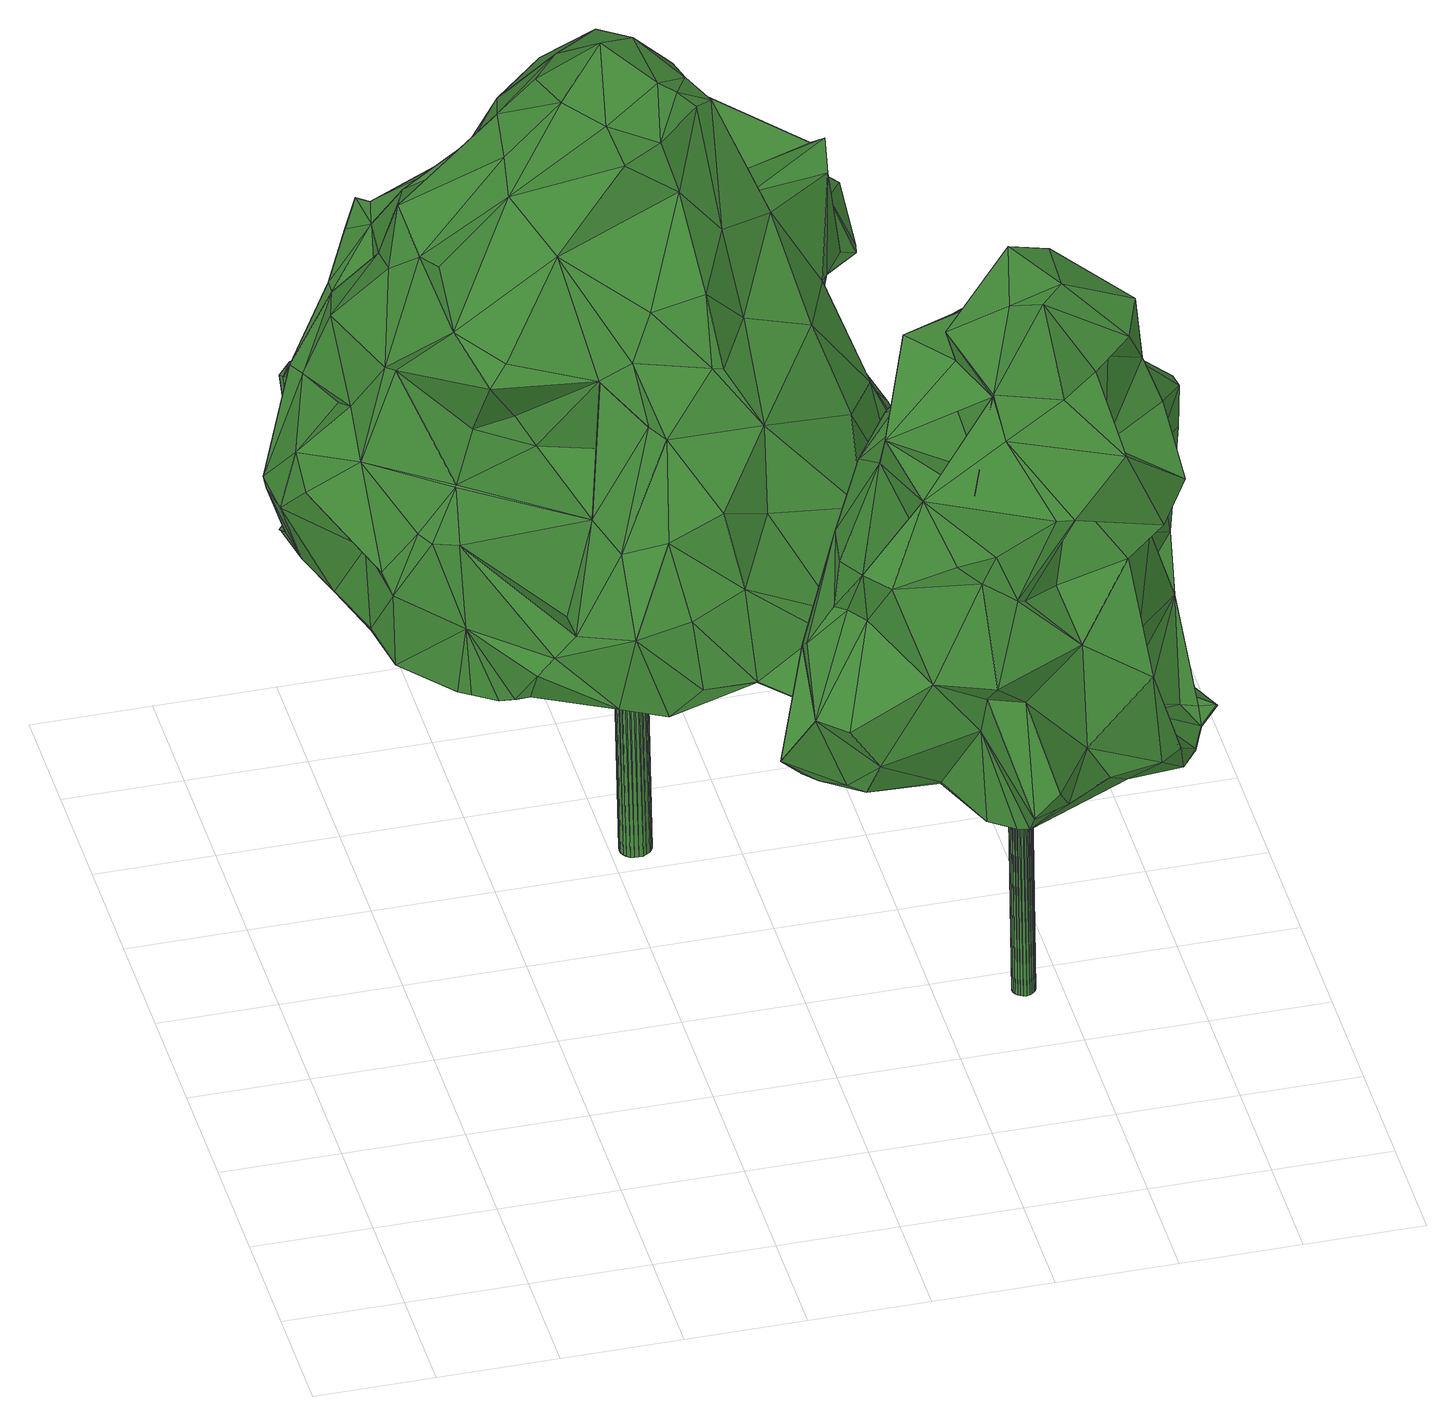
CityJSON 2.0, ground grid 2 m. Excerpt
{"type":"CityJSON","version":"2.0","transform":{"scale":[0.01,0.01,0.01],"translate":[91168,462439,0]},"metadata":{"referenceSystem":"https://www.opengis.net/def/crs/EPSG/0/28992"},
"CityObjects":{
"tree1":{"type":"SolitaryVegetationObject","attributes":{"gtid":50,"crown_width_m":9.95,"crown_median_z":7.98,"trunk_H_m":7.81,"trunk_DBH_m":0.528,"trunk_radius_m":0.264,"trunk_base_height_m":0.17,"original_gtid":"50"},"geometry":[{"type":"Solid","lod":"3","boundaries":[[[[0,1,2]],[[3,4,5]],[[6,7,8]],[[7,9,10]],[[11,12,13]],[[14,15,16]],[[14,16,17]],[[18,19,20]],[[21,22,23]],[[21,24,22]],[[25,26,27]],[[28,29,21]],[[30,31,32]],[[33,34,35]],[[36,37,38]],[[39,40,41]],[[41,42,43]],[[44,45,46]],[[47,48,31]],[[47,31,49]],[[50,51,52]],[[53,50,52]],[[47,54,55]],[[56,57,58]],[[59,60,50]],[[36,61,62]],[[63,57,64]],[[56,64,57]],[[49,31,30]],[[65,49,30]],[[41,40,66]],[[67,68,69]],[[67,70,68]],[[15,14,71]],[[72,73,74]],[[75,76,77]],[[74,78,72]],[[79,80,67]],[[81,5,63]],[[81,63,82]],[[83,75,77]],[[84,85,86]],[[87,88,89]],[[90,91,92]],[[93,94,95]],[[27,96,25]],[[97,36,98]],[[99,100,101]],[[20,19,102]],[[25,18,103]],[[104,29,88]],[[87,104,88]],[[36,39,61]],[[105,61,39]],[[38,39,36]],[[96,27,106]],[[39,38,40]],[[107,74,73]],[[108,109,110]],[[97,37,36]],[[111,112,24]],[[6,113,114]],[[115,116,117]],[[37,118,38]],[[119,120,121]],[[122,83,123]],[[124,125,126]],[[127,105,128]],[[129,130,131]],[[58,132,133]],[[120,113,121]],[[32,28,30]],[[134,135,62]],[[134,62,61]],[[79,67,69]],[[127,136,105]],[[86,112,111]],[[137,138,136]],[[139,68,111]],[[6,114,140]],[[107,26,141]],[[142,143,144]],[[145,146,147]],[[100,141,148]],[[35,149,33]],[[35,150,149]],[[58,57,63]],[[2,23,151]],[[152,153,148]],[[24,139,111]],[[154,155,46]],[[156,66,40]],[[157,11,158]],[[159,68,70]],[[160,3,161]],[[81,161,3]],[[162,163,164]],[[106,73,165]],[[79,166,80]],[[6,167,7]],[[168,169,96]],[[125,170,110]],[[86,171,84]],[[116,115,76]],[[143,54,131]],[[140,125,172]],[[140,172,117]],[[139,79,69]],[[173,149,174]],[[175,176,177]],[[133,53,178]],[[52,178,53]],[[179,157,158]],[[54,143,55]],[[40,118,180]],[[146,89,32]],[[89,146,145]],[[20,181,153]],[[182,183,165]],[[86,111,159]],[[84,184,162]],[[84,185,184]],[[186,187,95]],[[187,188,95]],[[189,19,190]],[[18,190,19]],[[42,18,25]],[[153,100,148]],[[31,48,191]],[[31,191,146]],[[192,193,194]],[[195,76,196]],[[190,16,197]],[[80,198,199]],[[200,201,202]],[[130,203,204]],[[20,152,103]],[[27,26,107]],[[61,205,134]],[[206,207,208]],[[204,208,207]],[[181,20,201]],[[20,103,18]],[[103,152,148]],[[5,4,207]],[[209,210,154]],[[209,154,46]],[[147,191,48]],[[148,26,103]],[[25,103,26]],[[211,212,213]],[[211,213,60]],[[50,60,213]],[[108,134,109]],[[67,214,70]],[[97,215,44]],[[98,215,97]],[[216,217,122]],[[120,90,92]],[[101,149,173]],[[159,111,68]],[[170,10,110]],[[101,173,99]],[[86,85,112]],[[43,128,41]],[[39,41,128]],[[218,219,167]],[[142,55,143]],[[139,104,79]],[[158,220,179]],[[176,221,222]],[[223,221,176]],[[105,136,138]],[[224,185,225]],[[178,73,226]],[[116,227,228]],[[229,114,230]],[[230,91,231]],[[54,47,49]],[[131,54,49]],[[142,48,55]],[[142,147,48]],[[82,63,64]],[[24,104,139]],[[29,104,24]],[[78,99,232]],[[109,126,110]],[[84,162,85]],[[105,205,61]],[[205,138,233]],[[138,205,105]],[[76,234,235]],[[117,172,211]],[[106,165,183]],[[83,77,236]],[[114,237,140]],[[167,6,238]],[[151,22,85]],[[238,6,140]],[[134,205,126]],[[118,37,155]],[[76,115,234]],[[73,106,107]],[[5,207,206]],[[74,141,78]],[[125,212,172]],[[125,110,126]],[[107,106,27]],[[159,70,86]],[[171,86,70]],[[239,231,240]],[[241,240,231]],[[98,242,215]],[[163,209,164]],[[13,12,243]],[[156,40,180]],[[186,235,208]],[[72,226,73]],[[118,40,38]],[[18,42,17]],[[142,144,244]],[[245,144,130]],[[29,28,32]],[[168,246,169]],[[0,2,223]],[[173,81,82]],[[110,10,108]],[[247,79,104]],[[209,248,180]],[[219,242,135]],[[218,242,219]],[[195,121,236]],[[249,51,250]],[[249,127,251]],[[52,51,249]],[[223,252,0]],[[42,253,17]],[[190,18,17]],[[186,208,187]],[[215,221,44]],[[7,167,9]],[[180,254,156]],[[168,96,127]],[[133,211,53]],[[100,78,141]],[[128,43,246]],[[211,115,117]],[[255,231,239]],[[178,56,133]],[[226,56,178]],[[168,127,128]],[[129,203,130]],[[256,257,258]],[[259,177,238]],[[8,7,10]],[[92,230,260]],[[2,21,23]],[[23,22,151]],[[244,245,261]],[[50,250,51]],[[178,52,165]],[[134,126,109]],[[168,128,246]],[[241,129,240]],[[83,217,75]],[[262,192,255]],[[50,213,263]],[[212,263,213]],[[157,244,11]],[[56,58,133]],[[81,3,5]],[[166,34,80]],[[47,55,48]],[[152,20,153]],[[201,200,181]],[[264,12,160]],[[25,169,42]],[[43,42,169]],[[262,265,0]],[[194,193,259]],[[118,210,180]],[[209,180,210]],[[241,188,129]],[[93,188,241]],[[177,266,238]],[[215,267,266]],[[238,266,167]],[[167,266,267]],[[177,222,266]],[[140,259,238]],[[245,244,144]],[[126,205,268]],[[239,49,269]],[[239,269,255]],[[178,165,73]],[[100,99,78]],[[247,220,166]],[[166,220,34]],[[270,271,272]],[[170,8,10]],[[124,212,125]],[[209,46,45]],[[209,45,164]],[[211,172,212]],[[17,253,14]],[[3,12,4]],[[162,224,163]],[[184,224,162]],[[247,166,79]],[[236,113,123]],[[92,113,120]],[[195,236,77]],[[145,147,142]],[[89,142,179]],[[89,145,142]],[[157,179,142]],[[157,142,244]],[[74,107,141]],[[101,153,181]],[[201,20,102]],[[130,207,4]],[[204,207,130]],[[108,10,9]],[[187,203,188]],[[203,129,188]],[[226,64,56]],[[253,156,254]],[[58,234,132]],[[205,233,268]],[[133,132,211]],[[92,91,230]],[[273,250,50]],[[97,155,37]],[[253,42,66]],[[253,66,156]],[[41,66,42]],[[69,68,139]],[[115,211,132]],[[115,132,234]],[[215,242,218]],[[12,245,4]],[[261,245,12]],[[11,34,158]],[[13,34,11]],[[35,34,13]],[[208,204,187]],[[235,234,274]],[[235,274,208]],[[106,183,96]],[[222,177,176]],[[247,179,220]],[[254,14,253]],[[76,227,116]],[[59,257,60]],[[131,144,143]],[[76,275,227]],[[192,175,193]],[[71,197,15]],[[271,197,71]],[[153,101,100]],[[204,203,187]],[[196,235,276]],[[76,235,196]],[[189,201,102]],[[26,148,141]],[[270,197,271]],[[65,269,49]],[[229,277,216]],[[244,261,12]],[[116,278,117]],[[140,117,278]],[[278,259,140]],[[208,274,206]],[[234,58,274]],[[206,274,58]],[[163,224,254]],[[11,244,12]],[[150,160,161]],[[160,12,3]],[[276,235,186]],[[264,243,12]],[[264,160,243]],[[169,25,96]],[[44,155,97]],[[46,155,44]],[[78,232,72]],[[108,219,134]],[[135,134,219]],[[138,273,233]],[[163,248,209]],[[123,83,236]],[[137,136,249]],[[279,200,149]],[[149,200,33]],[[98,135,242]],[[101,181,200]],[[137,249,250]],[[249,136,127]],[[223,151,164]],[[151,223,2]],[[67,280,272]],[[85,162,151]],[[24,21,29]],[[164,151,162]],[[173,174,161]],[[161,174,150]],[[281,258,59]],[[189,102,19]],[[279,101,200]],[[279,149,101]],[[58,63,5]],[[164,45,223]],[[221,223,45]],[[81,173,161]],[[118,155,210]],[[154,210,155]],[[231,93,241]],[[282,283,270]],[[284,282,270]],[[250,273,137]],[[137,273,138]],[[268,273,126]],[[233,273,268]],[[129,131,240]],[[182,165,52]],[[49,240,131]],[[239,240,49]],[[93,276,94]],[[231,285,93]],[[276,186,94]],[[95,94,186]],[[76,195,77]],[[212,124,263]],[[119,121,195]],[[224,225,254]],[[14,254,225]],[[70,286,171]],[[71,185,271]],[[215,218,267]],[[167,267,218]],[[30,28,287]],[[30,287,65]],[[128,105,288]],[[265,65,287]],[[226,72,232]],[[226,232,64]],[[64,232,82]],[[82,232,173]],[[99,173,232]],[[59,258,257]],[[44,221,45]],[[285,276,93]],[[285,196,276]],[[216,122,229]],[[114,260,230]],[[278,194,259]],[[262,175,192]],[[114,113,260]],[[92,260,113]],[[146,191,147]],[[289,290,8]],[[150,174,149]],[[150,35,291]],[[13,291,35]],[[266,222,221]],[[266,221,215]],[[175,252,176]],[[262,252,175]],[[58,5,206]],[[262,0,252]],[[176,252,223]],[[169,246,43]],[[158,34,220]],[[131,130,144]],[[255,265,262]],[[65,265,255]],[[65,255,269]],[[70,292,286]],[[256,293,257]],[[6,123,113]],[[17,16,190]],[[197,16,15]],[[53,60,257]],[[93,95,188]],[[245,130,4]],[[140,294,125]],[[211,60,53]],[[189,282,201]],[[34,33,198]],[[34,198,80]],[[194,228,275]],[[185,295,271]],[[296,116,228]],[[296,228,194]],[[185,224,184]],[[71,14,225]],[[71,225,185]],[[116,296,278]],[[194,278,296]],[[229,122,114]],[[122,123,114]],[[122,217,83]],[[292,272,286]],[[84,171,297]],[[295,84,297]],[[67,292,214]],[[292,67,272]],[[282,284,202]],[[282,202,201]],[[33,200,202]],[[254,180,248]],[[254,248,163]],[[287,28,1]],[[177,259,193]],[[177,193,175]],[[96,251,127]],[[189,197,282]],[[283,197,270]],[[170,289,8]],[[294,140,237]],[[294,237,290]],[[112,22,24]],[[112,85,22]],[[214,292,70]],[[33,202,284]],[[280,80,199]],[[80,280,67]],[[76,75,275]],[[270,280,284]],[[272,280,270]],[[290,289,294]],[[255,277,231]],[[285,119,196]],[[196,119,195]],[[120,119,90]],[[285,90,119]],[[291,243,298]],[[236,121,113]],[[183,182,251]],[[183,251,96]],[[291,13,243]],[[189,190,197]],[[282,197,283]],[[6,237,123]],[[290,237,6]],[[287,1,265]],[[265,1,0]],[[21,2,1]],[[21,1,28]],[[32,31,146]],[[52,249,251]],[[52,251,182]],[[281,256,258]],[[299,59,50]],[[299,281,59]],[[6,8,290]],[[123,237,114]],[[299,293,281]],[[257,293,53]],[[50,53,293]],[[299,50,293]],[[281,293,256]],[[170,294,289]],[[125,294,170]],[[273,263,126]],[[126,263,124]],[[275,277,194]],[[273,50,263]],[[192,277,255]],[[230,277,229]],[[75,216,277]],[[75,277,275]],[[192,194,277]],[[230,231,277]],[[275,228,227]],[[271,295,272]],[[286,272,295]],[[295,185,84]],[[295,297,286]],[[171,286,297]],[[284,198,33]],[[280,198,284]],[[280,199,198]],[[160,298,243]],[[150,298,160]],[[291,298,150]],[[219,9,167]],[[108,9,219]],[[247,87,179]],[[89,179,87]],[[247,104,87]],[[29,32,88]],[[89,88,32]],[[98,36,62]],[[98,62,135]],[[39,288,105]],[[128,288,39]],[[285,231,91]],[[90,285,91]],[[75,217,216]],[[300,301,302]],[[300,302,303]],[[303,302,304]],[[303,304,305]],[[302,301,306]],[[302,306,304]],[[304,306,307]],[[304,307,305]],[[306,301,308]],[[306,308,307]],[[307,308,309]],[[307,309,305]],[[308,301,310]],[[308,310,309]],[[309,310,311]],[[309,311,305]],[[310,301,312]],[[310,312,311]],[[311,312,313]],[[311,313,305]],[[312,301,314]],[[312,314,313]],[[313,314,315]],[[313,315,305]],[[314,301,316]],[[314,316,315]],[[315,316,317]],[[315,317,305]],[[316,301,318]],[[316,318,317]],[[317,318,319]],[[317,319,305]],[[318,301,320]],[[318,320,319]],[[319,320,321]],[[319,321,305]],[[320,301,322]],[[320,322,321]],[[321,322,323]],[[321,323,305]],[[322,301,324]],[[322,324,323]],[[323,324,325]],[[323,325,305]],[[324,301,326]],[[324,326,325]],[[325,326,327]],[[325,327,305]],[[326,301,328]],[[326,328,327]],[[327,328,329]],[[327,329,305]],[[328,301,330]],[[328,330,329]],[[329,330,331]],[[329,331,305]],[[330,301,332]],[[330,332,331]],[[331,332,333]],[[331,333,305]],[[332,301,334]],[[332,334,333]],[[333,334,335]],[[333,335,305]],[[334,301,336]],[[334,336,335]],[[335,336,337]],[[335,337,305]],[[336,301,338]],[[336,338,337]],[[337,338,339]],[[337,339,305]],[[338,301,340]],[[338,340,339]],[[339,340,341]],[[339,341,305]],[[340,301,342]],[[340,342,341]],[[341,342,343]],[[341,343,305]],[[342,301,344]],[[342,344,343]],[[343,344,345]],[[343,345,305]],[[344,301,346]],[[344,346,345]],[[345,346,347]],[[345,347,305]],[[346,301,348]],[[346,348,347]],[[347,348,349]],[[347,349,305]],[[348,301,300]],[[348,300,349]],[[349,300,303]],[[349,303,305]]]]}]},
"tree2":{"type":"SolitaryVegetationObject","attributes":{"gtid":51,"crown_width_m":7.32,"crown_median_z":8.02,"trunk_H_m":7.89,"trunk_DBH_m":0.379,"trunk_radius_m":0.189,"trunk_base_height_m":0.13,"original_gtid":"51"},"geometry":[{"type":"Solid","lod":"3","boundaries":[[[[350,351,352]],[[350,352,353]],[[354,355,356]],[[357,358,359]],[[360,361,362]],[[363,364,365]],[[363,366,364]],[[367,368,369]],[[367,369,370]],[[371,372,373]],[[374,375,376]],[[377,378,379]],[[380,381,382]],[[383,384,385]],[[386,387,384]],[[362,388,360]],[[389,390,391]],[[389,391,392]],[[393,394,395]],[[396,397,378]],[[398,399,400]],[[401,402,403]],[[403,404,401]],[[373,405,406]],[[407,408,409]],[[410,382,411]],[[412,376,413]],[[350,414,415]],[[385,416,383]],[[379,397,417]],[[374,418,419]],[[354,356,420]],[[421,383,416]],[[374,422,423]],[[374,423,424]],[[425,388,426]],[[427,428,429]],[[414,430,431]],[[414,431,432]],[[378,397,379]],[[377,379,433]],[[367,434,435]],[[436,381,437]],[[355,438,373]],[[439,440,441]],[[442,443,444]],[[445,399,398]],[[403,446,447]],[[448,446,403]],[[364,423,365]],[[415,449,350]],[[432,449,415]],[[416,365,421]],[[434,450,451]],[[385,384,452]],[[453,454,455]],[[408,454,453]],[[408,453,456]],[[453,455,457]],[[454,458,350]],[[370,365,459]],[[451,426,434]],[[365,370,460]],[[461,462,463]],[[404,464,401]],[[404,447,464]],[[465,356,466]],[[467,468,469]],[[465,420,356]],[[470,449,471]],[[425,472,473]],[[474,475,476]],[[474,476,393]],[[385,444,477]],[[424,478,479]],[[461,463,480]],[[481,411,382]],[[412,482,483]],[[484,482,412]],[[485,404,403]],[[486,487,398]],[[477,488,489]],[[373,406,371]],[[355,372,490]],[[491,362,361]],[[353,414,350]],[[492,493,494]],[[492,494,495]],[[496,497,498]],[[422,419,459]],[[407,409,499]],[[484,412,500]],[[446,501,497]],[[456,502,409]],[[425,473,388]],[[503,504,481]],[[505,494,493]],[[481,504,411]],[[484,505,493]],[[506,456,504]],[[429,473,472]],[[429,497,496]],[[473,429,496]],[[400,394,398]],[[355,490,466]],[[507,506,390]],[[375,358,413]],[[375,413,376]],[[507,508,502]],[[509,510,490]],[[406,461,371]],[[511,392,393]],[[512,387,513]],[[514,391,436]],[[400,399,395]],[[503,506,504]],[[461,480,371]],[[357,515,516]],[[357,516,517]],[[376,483,518]],[[483,482,484]],[[376,412,483]],[[492,418,376]],[[500,412,358]],[[440,507,441]],[[426,451,425]],[[519,425,451]],[[505,500,520]],[[505,484,500]],[[483,484,493]],[[483,493,492]],[[521,459,522]],[[521,370,459]],[[357,520,500]],[[376,418,374]],[[523,503,481]],[[393,476,394]],[[511,524,525]],[[395,525,524]],[[390,503,523]],[[506,503,390]],[[382,381,436]],[[382,436,481]],[[526,437,472]],[[471,527,528]],[[403,528,527]],[[459,423,422]],[[529,430,414]],[[487,530,398]],[[531,351,350]],[[532,440,533]],[[468,533,440]],[[439,525,395]],[[359,475,357]],[[474,393,392]],[[534,442,444]],[[534,444,385]],[[477,416,385]],[[400,395,394]],[[452,384,527]],[[439,441,525]],[[511,525,441]],[[364,535,536]],[[445,440,439]],[[395,524,393]],[[458,407,531]],[[454,449,455]],[[454,350,449]],[[369,537,460]],[[489,488,377]],[[532,533,507]],[[369,460,370]],[[519,451,538]],[[386,513,387]],[[445,462,461]],[[378,488,443]],[[479,466,510]],[[478,466,479]],[[435,368,367]],[[358,462,487]],[[463,462,358]],[[497,501,498]],[[448,498,501]],[[463,358,375]],[[458,408,407]],[[356,355,466]],[[429,472,427]],[[504,456,411]],[[407,351,531]],[[465,417,420]],[[529,414,420]],[[407,539,540]],[[468,405,469]],[[350,458,531]],[[454,408,458]],[[456,409,408]],[[500,358,357]],[[541,542,455]],[[471,402,470]],[[403,402,471]],[[403,471,528]],[[430,442,534]],[[477,444,488]],[[543,425,516]],[[544,371,480]],[[544,372,371]],[[406,440,445]],[[529,420,545]],[[536,535,546]],[[547,548,380]],[[532,507,440]],[[477,489,416]],[[415,414,432]],[[412,413,358]],[[370,521,367]],[[495,367,521]],[[448,403,527]],[[478,549,550]],[[419,522,459]],[[393,524,511]],[[431,534,452]],[[424,423,478]],[[478,423,551]],[[378,377,488]],[[378,443,396]],[[481,436,523]],[[527,384,387]],[[527,387,448]],[[453,457,456]],[[420,414,354]],[[354,414,353]],[[514,515,474]],[[499,539,407]],[[499,552,539]],[[498,387,512]],[[498,448,387]],[[519,517,425]],[[515,526,516]],[[417,397,545]],[[417,545,420]],[[468,440,553]],[[471,449,554]],[[539,552,555]],[[543,516,526]],[[360,556,361]],[[543,472,425]],[[526,472,543]],[[363,557,366]],[[465,536,417]],[[546,417,536]],[[450,538,451]],[[467,469,552]],[[499,467,552]],[[437,526,558]],[[379,417,546]],[[433,379,546]],[[367,494,434]],[[367,495,494]],[[435,434,362]],[[430,534,431]],[[514,558,515]],[[520,538,505]],[[443,488,444]],[[373,372,355]],[[388,362,434]],[[388,434,426]],[[353,559,354]],[[521,522,492]],[[521,492,495]],[[361,560,491]],[[351,407,540]],[[550,549,536]],[[465,466,550]],[[465,550,536]],[[542,561,410]],[[433,489,377]],[[436,437,558]],[[456,562,411]],[[457,411,562]],[[457,562,456]],[[443,442,430]],[[436,390,523]],[[471,554,527]],[[452,527,554]],[[452,554,431]],[[432,431,554]],[[432,554,449]],[[463,374,480]],[[434,494,450]],[[529,396,430]],[[515,475,474]],[[357,475,515]],[[553,406,405]],[[474,391,514]],[[396,443,430]],[[441,507,389]],[[390,389,507]],[[358,486,359]],[[520,519,538]],[[486,358,487]],[[450,505,538]],[[436,391,390]],[[368,563,369]],[[537,369,563]],[[445,461,406]],[[401,548,547]],[[424,480,374]],[[463,375,374]],[[449,564,455]],[[470,564,449]],[[464,427,565]],[[464,565,380]],[[459,566,423]],[[365,566,459]],[[433,557,489]],[[535,557,433]],[[398,567,486]],[[509,490,372]],[[447,428,464]],[[497,428,447]],[[410,411,457]],[[568,373,438]],[[466,490,510]],[[565,427,472]],[[565,472,381]],[[437,381,472]],[[401,547,402]],[[517,519,520]],[[517,520,357]],[[555,405,373]],[[423,569,551]],[[410,561,547]],[[402,547,561]],[[410,547,382]],[[380,382,547]],[[455,410,457]],[[410,455,542]],[[512,368,570]],[[374,419,422]],[[435,570,368]],[[435,362,570]],[[491,570,362]],[[560,512,570]],[[560,570,491]],[[560,498,512]],[[497,429,428]],[[571,512,513]],[[418,522,419]],[[492,522,418]],[[365,537,421]],[[460,537,365]],[[512,571,563]],[[386,384,383]],[[468,467,533]],[[571,513,386]],[[571,386,383]],[[396,545,397]],[[396,529,545]],[[558,514,436]],[[515,558,526]],[[376,518,492]],[[492,518,483]],[[392,391,474]],[[365,423,566]],[[555,552,469]],[[351,540,352]],[[560,556,496]],[[560,496,498]],[[416,557,365]],[[448,501,446]],[[388,473,556]],[[496,556,473]],[[361,556,560]],[[388,556,360]],[[572,557,364]],[[535,364,557]],[[478,550,466]],[[536,569,364]],[[423,364,569]],[[478,569,549]],[[508,507,533]],[[499,409,502]],[[499,502,508]],[[385,452,534]],[[512,563,368]],[[383,563,571]],[[421,563,383]],[[537,563,421]],[[467,508,533]],[[456,507,502]],[[456,506,507]],[[499,508,467]],[[447,485,403]],[[548,464,380]],[[359,486,567]],[[353,352,568]],[[381,573,565]],[[380,565,573]],[[380,573,381]],[[464,548,401]],[[447,404,485]],[[555,568,352]],[[555,373,568]],[[505,450,494]],[[546,535,433]],[[424,479,510]],[[424,510,509]],[[469,405,555]],[[553,405,468]],[[476,567,398]],[[462,530,487]],[[445,530,462]],[[398,530,445]],[[541,561,542]],[[392,511,389]],[[441,389,511]],[[394,476,398]],[[464,428,427]],[[541,455,564]],[[406,553,440]],[[470,402,564]],[[555,540,539]],[[352,540,555]],[[478,551,569]],[[549,569,536]],[[564,402,561]],[[564,561,541]],[[425,517,516]],[[416,489,557]],[[363,365,557]],[[446,497,447]],[[366,557,572]],[[366,572,364]],[[544,509,372]],[[480,509,544]],[[480,424,509]],[[445,439,399]],[[439,395,399]],[[359,567,475]],[[355,559,438]],[[354,559,355]],[[353,568,559]],[[568,438,559]],[[476,475,567]],[[574,575,576]],[[574,576,577]],[[577,576,578]],[[577,578,579]],[[576,575,580]],[[576,580,578]],[[578,580,581]],[[578,581,579]],[[580,575,582]],[[580,582,581]],[[581,582,583]],[[581,583,579]],[[582,575,584]],[[582,584,583]],[[583,584,585]],[[583,585,579]],[[584,575,586]],[[584,586,585]],[[585,586,587]],[[585,587,579]],[[586,575,588]],[[586,588,587]],[[587,588,589]],[[587,589,579]],[[588,575,590]],[[588,590,589]],[[589,590,591]],[[589,591,579]],[[590,575,592]],[[590,592,591]],[[591,592,593]],[[591,593,579]],[[592,575,594]],[[592,594,593]],[[593,594,595]],[[593,595,579]],[[594,575,596]],[[594,596,595]],[[595,596,597]],[[595,597,579]],[[596,575,598]],[[596,598,597]],[[597,598,599]],[[597,599,579]],[[598,575,600]],[[598,600,599]],[[599,600,601]],[[599,601,579]],[[600,575,602]],[[600,602,601]],[[601,602,603]],[[601,603,579]],[[602,575,604]],[[602,604,603]],[[603,604,605]],[[603,605,579]],[[604,575,606]],[[604,606,605]],[[605,606,607]],[[605,607,579]],[[606,575,608]],[[606,608,607]],[[607,608,609]],[[607,609,579]],[[608,575,610]],[[608,610,609]],[[609,610,611]],[[609,611,579]],[[610,575,612]],[[610,612,611]],[[611,612,613]],[[611,613,579]],[[612,575,614]],[[612,614,613]],[[613,614,615]],[[613,615,579]],[[614,575,616]],[[614,616,615]],[[615,616,617]],[[615,617,579]],[[616,575,618]],[[616,618,617]],[[617,618,619]],[[617,619,579]],[[618,575,620]],[[618,620,619]],[[619,620,621]],[[619,621,579]],[[620,575,622]],[[620,622,621]],[[621,622,623]],[[621,623,579]],[[622,575,574]],[[622,574,623]],[[623,574,577]],[[623,577,579]]]]}]}
},
"vertices":[
[501,1100,746],[374,965,673],[402,1187,703],[583,743,1078],[523,680,886],[602,703,1079],[1040,1068,622],[1062,1096,632],[1089,1066,602],[1047,1217,670],[1100,1169,664],[297,846,938],[497,764,897],[299,849,940],[337,1445,1040],[294,1472,1049],[312,1446,1057],[468,1428,1147],[497,1366,1284],[444,1304,1261],[451,1187,1392],[271,1091,703],[238,1268,620],[308,1260,684],[179,1178,602],[649,1340,1410],[670,1188,1501],[725,1153,1466],[348,957,630],[226,1020,564],[364,857,602],[367,802,587],[308,895,521],[223,1000,1074],[181,993,902],[238,993,1071],[956,1494,820],[864,1557,833],[851,1553,851],[818,1448,990],[794,1534,893],[702,1527,1093],[596,1488,1256],[771,1506,1217],[749,1386,511],[670,1369,608],[684,1404,596],[368,732,592],[346,760,573],[473,783,639],[963,1107,1041],[996,1152,1046],[953,1062,1275],[914,944,1156],[382,701,617],[364,731,594],[760,837,1191],[708,757,1159],[763,716,1068],[838,1099,985],[854,951,927],[982,1450,833],[994,1403,719],[689,756,1164],[690,799,1278],[489,874,659],[665,1508,1067],[64,1151,780],[123,1243,593],[65,1136,769],[148,1258,631],[270,1442,1014],[727,1005,1489],[757,1030,1478],[701,1025,1507],[883,744,577],[890,666,769],[948,735,565],[648,924,1491],[73,1080,768],[90,1048,897],[567,782,1178],[602,805,1253],[950,804,561],[185,1422,787],[232,1308,606],[184,1310,590],[196,988,576],[197,989,572],[215,902,564],[886,726,564],[828,741,574],[913,840,555],[818,606,589],[814,516,646],[812,513,647],[783,1279,1314],[881,1504,625],[938,1467,626],[582,892,1482],[581,1006,1476],[424,1006,1367],[443,1261,1258],[568,1272,1427],[161,1080,588],[947,1358,1026],[755,1143,1409],[729,1084,1488],[1094,1243,665],[1096,1243,668],[1103,1169,667],[123,1268,576],[186,1307,588],[983,871,515],[925,892,548],[1010,840,807],[1007,841,805],[1049,885,826],[757,1520,830],[948,734,561],[931,814,557],[970,768,555],[950,867,546],[985,871,519],[981,1092,765],[1041,1118,738],[1024,1213,773],[857,1284,1222],[807,1428,1156],[580,602,614],[527,601,773],[505,623,627],[921,787,1008],[873,848,1148],[1055,1338,709],[1007,1415,624],[1028,1282,1081],[1034,1201,1016],[1024,1258,1007],[132,1173,590],[981,1031,702],[676,1051,1511],[304,807,688],[383,662,686],[412,668,711],[296,827,551],[300,874,521],[312,801,561],[610,1159,1523],[308,900,1200],[348,825,1136],[407,1301,668],[518,1206,1435],[533,1102,1462],[832,1415,682],[834,1447,646],[633,1480,1047],[258,840,839],[242,866,842],[120,1270,578],[528,837,1110],[518,804,1135],[348,1414,731],[458,1400,736],[464,1334,665],[825,1040,1277],[100,1023,835],[966,1221,655],[784,1378,1211],[691,1364,1287],[1096,1120,654],[149,1385,792],[1028,942,869],[472,887,1327],[378,842,1168],[662,1026,694],[658,1177,652],[783,1152,746],[834,956,1297],[205,879,718],[611,1431,921],[437,1086,1385],[966,1132,1290],[844,1141,1246],[296,1445,786],[277,1452,821],[827,594,742],[716,574,677],[716,577,674],[323,1282,1199],[436,1383,1162],[332,784,566],[727,945,745],[747,974,765],[780,888,743],[947,718,566],[920,671,564],[298,1385,1060],[190,1092,937],[184,1145,907],[293,1056,1237],[282,1155,1268],[257,1112,1180],[631,587,668],[616,598,796],[979,1355,842],[672,618,983],[590,644,921],[705,610,835],[632,1368,714],[734,1497,809],[973,870,1002],[1004,965,874],[900,1009,898],[182,1208,664],[800,1358,527],[914,840,559],[931,815,561],[974,1388,661],[1001,1364,653],[193,907,746],[660,1283,596],[708,1226,692],[584,1229,616],[403,1403,800],[394,1396,921],[739,891,1329],[908,787,869],[870,833,847],[897,896,559],[894,896,555],[769,747,581],[670,893,1414],[881,1316,870],[909,673,912],[854,619,757],[973,768,557],[1043,1066,624],[940,1194,686],[599,675,688],[593,639,648],[724,604,680],[1004,1413,622],[447,922,936],[296,815,847],[452,688,732],[782,1451,1211],[186,984,739],[528,1320,774],[994,1215,1107],[1028,1175,1021],[951,1164,1260],[609,1112,698],[518,1454,1126],[501,1436,926],[711,840,679],[658,1065,1163],[762,966,1047],[707,1153,1030],[899,1025,771],[923,890,546],[454,756,721],[647,976,682],[900,1094,868],[594,850,952],[519,907,692],[814,1281,691],[853,1336,703],[988,1234,774],[571,805,746],[218,1321,989],[221,1356,981],[137,1271,897],[902,1167,939],[756,668,932],[815,722,750],[822,605,591],[753,827,682],[939,973,777],[320,1042,1223],[146,1222,915],[775,1215,1151],[273,1240,1114],[278,1288,1032],[180,1178,1054],[829,666,517],[150,1362,805],[462,896,677],[829,1409,1043],[1091,1064,604],[1088,1063,604],[346,930,982],[163,1347,813],[821,1009,1198],[1064,1077,634],[182,1389,815],[854,899,824],[171,1402,802],[418,945,983],[911,1162,1176],[666,1051,17],[640,1052,17],[666,1058,17],[656,1074,798],[655,1080,798],[630,1074,798],[663,1065,17],[653,1087,798],[659,1070,17],[649,1092,798],[654,1074,17],[643,1097,798],[648,1077,16],[637,1100,798],[641,1078,16],[630,1101,797],[634,1078,16],[624,1100,797],[627,1075,16],[617,1097,797],[622,1071,16],[612,1093,797],[618,1066,16],[607,1088,797],[615,1060,16],[604,1082,798],[614,1053,17],[603,1075,798],[614,1046,17],[604,1068,798],[617,1039,17],[607,1062,798],[621,1034,17],[610,1056,798],[626,1029,17],[616,1052,799],[632,1027,18],[622,1049,799],[639,1026,18],[629,1048,799],[646,1026,18],[636,1049,799],[652,1029,18],[642,1051,799],[658,1033,18],[648,1055,799],[662,1038,18],[652,1060,799],[665,1044,18],[655,1067,799],
[1379,725,1044],[1373,870,935],[1250,775,959],[1235,784,1097],[1169,822,1167],[1058,803,1075],[1087,752,1208],[1016,602,520],[850,601,582],[946,673,568],[1103,149,676],[1101,114,703],[1046,111,685],[1015,371,1135],[898,481,1185],[934,380,1133],[1041,443,1125],[924,276,851],[997,155,916],[1014,319,1001],[873,337,1003],[955,824,848],[983,824,968],[1063,879,920],[851,612,922],[840,593,757],[776,526,775],[1094,460,1428],[1179,464,1452],[1122,580,1452],[1422,428,607],[1332,518,510],[1380,616,562],[1150,265,1139],[1310,331,1053],[1246,317,1209],[1173,391,1100],[1260,360,975],[1062,205,594],[1150,835,471],[1224,855,439],[1150,833,468],[1122,839,474],[1034,824,523],[988,821,543],[1005,836,539],[1301,477,1392],[1188,579,1436],[975,800,555],[1013,803,540],[988,822,546],[1391,430,610],[1368,500,795],[1362,466,807],[1363,436,614],[1169,869,822],[1033,838,796],[1342,926,884],[1343,853,822],[1368,989,719],[1384,657,659],[1415,770,501],[769,458,590],[861,478,624],[1297,685,1164],[1411,672,1077],[1062,356,1244],[1136,633,1325],[767,459,829],[808,451,898],[1203,727,1277],[1121,268,1141],[823,475,966],[906,545,1093],[903,669,1011],[1147,340,544],[1047,229,580],[1365,343,591],[1365,343,595],[1336,305,592],[1326,531,1232],[1352,503,1161],[1414,640,1081],[999,494,1370],[999,269,752],[997,222,848],[1278,684,467],[1275,518,502],[1100,767,1036],[1127,783,563],[1131,838,717],[1148,819,555],[1252,460,1300],[1285,452,1338],[1227,437,1291],[1103,757,705],[1244,321,753],[1283,344,680],[1273,339,849],[1411,636,1003],[955,347,603],[1011,280,564],[1360,391,1090],[1318,758,712],[1393,778,868],[1361,715,833],[1361,873,652],[1352,710,671],[1412,828,925],[836,379,1007],[975,325,1036],[938,693,767],[968,668,704],[873,620,753],[1385,389,602],[1054,722,1218],[1018,753,1127],[1227,951,808],[1200,909,807],[1222,948,818],[1371,562,867],[1372,532,881],[1275,439,595],[1237,274,610],[1077,726,511],[1031,694,527],[1011,803,536],[1167,400,1274],[1007,659,1105],[978,721,1062],[895,661,914],[1387,714,461],[751,430,596],[720,443,617],[773,406,596],[1260,373,681],[944,675,571],[946,674,573],[1147,456,1424],[1058,419,1290],[1006,788,1040],[1081,85,747],[751,343,763],[806,358,616],[846,304,684],[795,296,766],[1286,246,653],[1319,256,667],[1264,216,847],[1339,1007,746],[887,508,551],[1269,292,818],[1365,991,718],[1340,849,457],[1409,810,490],[832,339,611],[1307,901,482],[1254,910,597],[1308,982,725],[974,783,1004],[982,750,1035],[1095,850,497],[1158,250,905],[1145,365,940],[1204,662,496],[1112,576,412],[1125,510,522],[1071,426,546],[852,429,744],[1010,328,556],[973,418,560],[853,416,888],[825,431,903],[1303,815,439],[1055,840,518],[1057,840,522],[1246,522,501],[1315,436,959],[1327,489,851],[1298,593,1266],[995,745,557],[1414,844,938],[1272,947,721],[1271,951,722],[1240,426,1155],[1020,511,1297],[958,602,1292],[1035,313,1053],[954,348,599],[1268,952,854],[1290,868,849],[1276,657,768],[1355,664,671],[1182,504,540],[940,675,918],[1222,609,1311],[1136,630,1323],[1335,485,629],[1420,427,610],[1033,590,1169],[1036,684,1186],[977,569,1098],[1254,959,843],[1156,851,786],[1349,518,1063],[1171,868,824],[1197,225,656],[1056,419,1286],[1227,648,465],[1151,801,1113],[1161,230,717],[1309,535,776],[1278,784,613],[1067,303,969],[1352,586,861],[1386,390,598],[959,442,975],[993,745,553],[1138,786,940],[947,538,1158],[1056,210,840],[1081,310,961],[1013,531,1234],[1391,431,606],[1159,552,13],[1140,552,13],[1158,557,13],[1149,552,802],[1148,557,802],[1130,552,802],[1156,561,13],[1146,561,802],[1153,565,13],[1143,565,802],[1149,568,13],[1139,568,802],[1145,570,13],[1135,570,802],[1140,571,13],[1130,571,802],[1135,570,13],[1125,570,802],[1130,568,13],[1120,568,802],[1127,565,13],[1116,565,802],[1124,561,13],[1113,561,802],[1122,557,13],[1111,557,802],[1121,552,13],[1111,552,802],[1122,547,13],[1111,547,802],[1124,542,13],[1113,542,802],[1127,539,13],[1116,538,802],[1130,536,13],[1120,535,802],[1135,534,13],[1125,533,802],[1140,533,13],[1130,533,802],[1145,534,13],[1135,533,802],[1149,536,13],[1139,535,802],[1153,539,13],[1143,538,802],[1156,542,13],[1146,542,802],[1158,547,13],[1148,547,802]
]}
